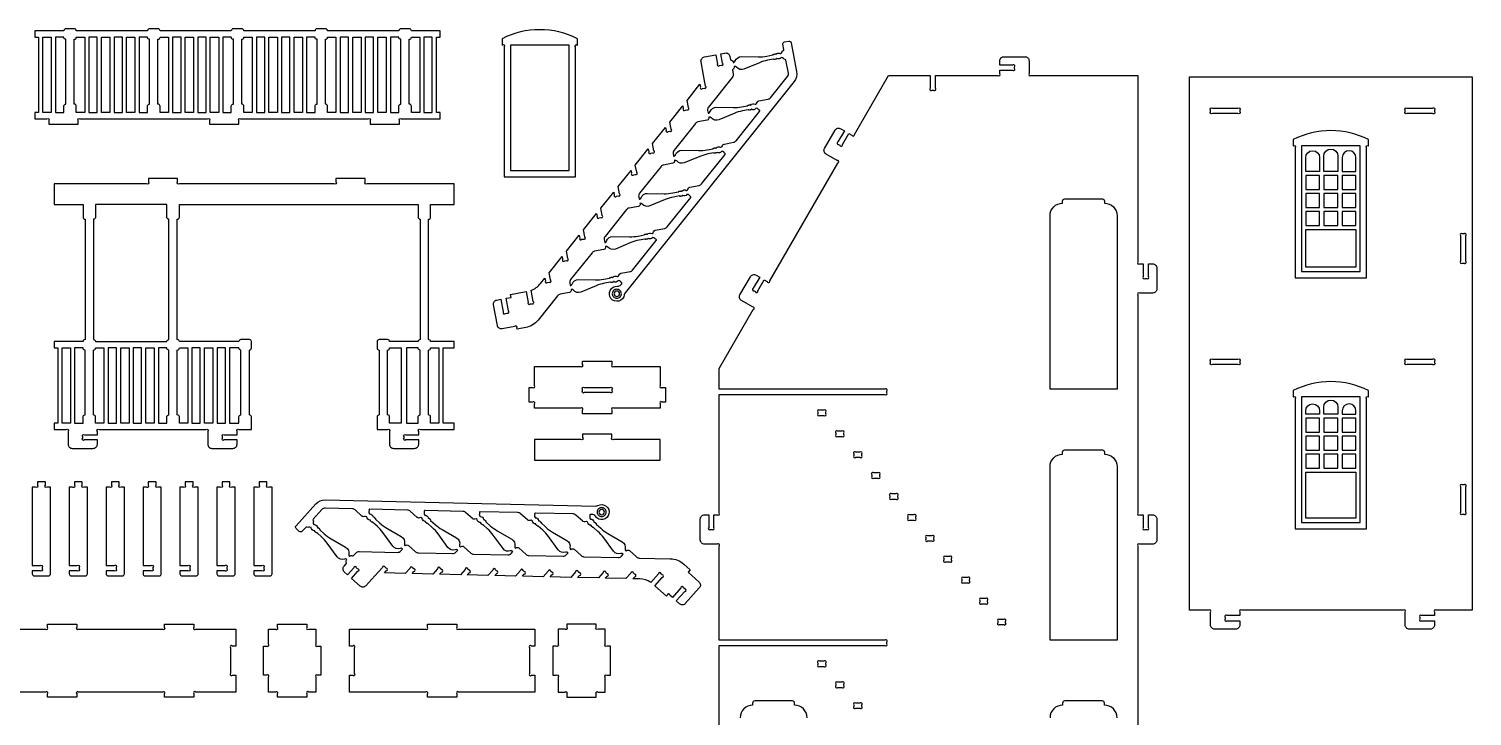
# Model space of a CAD drawing. Extents: x 40 to 213, y -58 to 93.
# Drawn here: x 144.1 to 213, y 60.5 to 93.3 of the extents above; entities that cross this region are included whole.
import ezdxf

# ---------------------------------------------------------------- set-up
doc = ezdxf.new("R2010")
doc.units = 0
doc.header["$MEASUREMENT"] = 0
doc.layers.get('0').update_dxf_attribs({"linetype": 'CONTINUOUS'})

msp = doc.modelspace()

# ---------------------------------------------------------------- linework, layer by layer
for points in [[(146.434, 88.776), (146.434, 88.938, -1), (146.522, 89.026), (152.618, 89.026, -1), (152.707, 88.938), (152.707, 88.776), (154.107, 88.776), (154.107, 88.938, -1), (154.195, 89.026), (160.292, 89.026, -1), (160.38, 88.938), (160.38, 88.776), (161.78, 88.776), (161.78, 88.938, -1), (161.868, 89.026), (163.73, 89.026), (163.73, 89.326), (163.55, 89.326), (163.55, 92.926), (163.73, 92.926), (163.73, 93.226), (162.35, 93.226, 0.414214), (162.25, 93.326), (161.85, 93.326, 0.414214), (161.75, 93.226), (158.35, 93.226, 0.414214), (158.25, 93.326), (157.85, 93.326, 0.414214), (157.75, 93.226), (154.35, 93.226, 0.414214), (154.25, 93.326), (153.85, 93.326, 0.414214), (153.75, 93.226), (150.35, 93.226, 0.414214), (150.25, 93.326), (149.85, 93.326, 0.414214), (149.75, 93.226), (146.35, 93.226, 0.414214), (146.25, 93.326), (145.85, 93.326, 0.414214), (145.75, 93.226), (144.369, 93.226), (144.369, 92.926), (144.55, 92.926), (144.55, 89.326), (144.369, 89.326), (144.369, 89.026), (144.945, 89.026, -1), (145.034, 88.938), (145.034, 88.776)], [(166.681, 92.553), (166.692, 92.553, -1), (166.781, 92.465), (166.781, 86.253), (170.181, 86.253), (170.181, 92.465, -1), (170.269, 92.553), (170.281, 92.553), (170.281, 92.853, 0.238913), (166.681, 92.853)], [(145.85, 89.726), (145.85, 92.826, -0.414214), (145.75, 92.926), (145.35, 92.926), (145.35, 89.326), (145.75, 89.326), (145.75, 89.626, -0.414214)], [(146.25, 89.726), (146.25, 92.826, 0.414214), (146.35, 92.926), (146.75, 92.926), (146.75, 89.326), (146.35, 89.326), (146.35, 89.626, 0.414214)], [(149.75, 89.326), (149.75, 89.626, -0.414214), (149.85, 89.726), (149.85, 92.826, -0.414214), (149.75, 92.926), (149.35, 92.926), (149.35, 89.326)], [(150.35, 89.326), (150.35, 89.626, 0.414214), (150.25, 89.726), (150.25, 92.826, 0.414214), (150.35, 92.926), (150.75, 92.926), (150.75, 89.326)], [(153.85, 89.726), (153.85, 92.826, -0.414214), (153.75, 92.926), (153.35, 92.926), (153.35, 89.326), (153.75, 89.326), (153.75, 89.626, -0.414214)], [(154.25, 89.726), (154.25, 92.826, 0.414214), (154.35, 92.926), (154.75, 92.926), (154.75, 89.326), (154.35, 89.326), (154.35, 89.626, 0.414214)], [(157.75, 89.326), (157.75, 89.626, -0.414214), (157.85, 89.726), (157.85, 92.826, -0.414214), (157.75, 92.926), (157.35, 92.926), (157.35, 89.326)], [(158.35, 89.326), (158.35, 89.626, 0.414214), (158.25, 89.726), (158.25, 92.826, 0.414214), (158.35, 92.926), (158.75, 92.926), (158.75, 89.326)], [(161.85, 89.726), (161.85, 92.826, -0.414214), (161.75, 92.926), (161.35, 92.926), (161.35, 89.326), (161.75, 89.326), (161.75, 89.626, -0.414214)], [(162.25, 89.726), (162.25, 92.826, 0.414214), (162.35, 92.926), (162.75, 92.926), (162.75, 89.326), (162.35, 89.326), (162.35, 89.626, 0.414214)], [(167.827, 80.773), (167.927, 80.244, 1), (168.03, 80.174), (168.102, 80.188, 1), (168.172, 80.291), (168.07, 80.83, 0.140614), (168.52, 81.15), (168.725, 81.406), (168.75, 81.274, 1), (168.853, 81.204), (168.925, 81.217, 1), (168.995, 81.321), (168.931, 81.663), (169.548, 82.436), (169.573, 82.304, 1), (169.676, 82.234), (169.748, 82.247, 1), (169.818, 82.351), (169.754, 82.693), (170.371, 83.466), (170.396, 83.334, 1), (170.499, 83.264), (170.571, 83.277, 1), (170.642, 83.38), (170.577, 83.723), (171.194, 84.495), (171.219, 84.364, 1), (171.322, 84.293), (171.394, 84.307, 1), (171.465, 84.41), (171.4, 84.753), (172.017, 85.525), (172.042, 85.394, 1), (172.145, 85.323), (172.217, 85.337, 1), (172.288, 85.44), (172.223, 85.783), (172.84, 86.555), (172.865, 86.424, 1), (172.968, 86.353), (173.04, 86.367, 1), (173.111, 86.47), (173.046, 86.813), (173.663, 87.585), (173.688, 87.454, 1), (173.791, 87.383), (173.863, 87.397, 1), (173.934, 87.5), (173.869, 87.843), (174.486, 88.615), (174.511, 88.483, 1), (174.614, 88.413), (174.686, 88.427, 1), (174.757, 88.53), (174.692, 88.872), (175.309, 89.645), (175.334, 89.513, 1), (175.437, 89.443), (175.509, 89.457, 1), (175.58, 89.56), (175.515, 89.902), (176.132, 90.675), (176.157, 90.543, 1), (176.26, 90.473), (176.332, 90.486, 1), (176.403, 90.59), (176.304, 91.113), (176.184, 91.748, -0.414214), (176.343, 91.982), (176.884, 92.084), (176.968, 91.639, 1), (177.071, 91.569), (177.143, 91.583, 1), (177.213, 91.686), (177.129, 92.131), (177.326, 92.168, -0.414214), (177.559, 92.008), (177.588, 91.857, 0.352171), (177.626, 91.824, -0.352171), (177.721, 91.743), (177.726, 91.72), (177.742, 91.723, 0.272519), (177.819, 91.79, -0.328849), (178.121, 92.004), (178.916, 91.988, 0.051698), (179.327, 92.023), (179.608, 92.076, 0.366837), (179.616, 92.086, -0.600564), (179.65, 92.105, 0.39765), (179.663, 92.107, -0.39765), (179.693, 92.113, 0.39765), (179.706, 92.116, -0.594353), (179.745, 92.111, 0.584261), (179.762, 92.108, -0.375636), (179.97, 92.149, 0.187098), (179.984, 92.147, 0.294683), (180.061, 92.224, -0.244569), (180.119, 92.295, 0.352171), (180.143, 92.34), (180.096, 92.59, -0.414214), (180.175, 92.706), (180.372, 92.743, -0.414214), (180.489, 92.664), (180.749, 91.288, -0.21865), (180.628, 90.802), (172.561, 80.708, 0.134714), (172.519, 80.61, -0.655406), (171.884, 80.433, -0.655406), (172.188, 81.019, 0.245805), (172.357, 81.093), (172.397, 81.143, 0.507332), (172.38, 81.206, -0.156752), (172.333, 81.244, 0.294683), (172.234, 81.288, 0.187098), (172.221, 81.281, -0.375636), (172.012, 81.243, 0.584261), (171.997, 81.234, -0.594353), (171.963, 81.216, 0.39765), (171.95, 81.213, -0.39765), (171.92, 81.208, 0.39765), (171.907, 81.205, -0.600564), (171.869, 81.21, 0.366837), (171.857, 81.217), (171.576, 81.164, 0.051698), (171.181, 81.046), (170.447, 80.741, -0.328849), (170.087, 80.83, 0.272519), (169.991, 80.864), (169.975, 80.861), (169.979, 80.838, -0.414214), (169.9, 80.722), (169.452, 80.637, 0.179323), (169.333, 80.565), (168.407, 79.407, -0.179323), (167.812, 79.048), (167.404, 78.971), (167.393, 79.028, 1), (167.29, 79.098), (166.689, 78.985, -0.414214), (166.456, 79.144), (166.27, 80.127, -0.414214), (166.429, 80.36), (166.626, 80.397), (166.739, 79.796, 1), (166.843, 79.726), (166.915, 79.74, 1), (166.985, 79.843), (166.871, 80.444), (167.117, 80.49), (167.09, 80.634)], [(180.202, 91.862, -0.251154), (180.121, 91.907, 0.294683), (180.021, 91.95, 0.187098), (180.009, 91.943, -0.375636), (179.8, 91.906, 0.584261), (179.785, 91.897, -0.594353), (179.751, 91.878, 0.39765), (179.738, 91.876, -0.39765), (179.708, 91.87, 0.39765), (179.695, 91.868, -0.600564), (179.656, 91.873, 0.366837), (179.645, 91.879), (179.364, 91.826, 0.051698), (178.969, 91.708), (178.235, 91.404, -0.328849), (177.875, 91.492, 0.272519), (177.779, 91.527), (177.763, 91.524), (177.767, 91.501, -0.352171), (177.708, 91.39, 0.352171), (177.685, 91.346), (177.718, 91.169, -0.21865), (177.678, 91.007), (176.539, 89.582, 0.21865), (176.499, 89.42), (176.522, 89.297), (176.539, 89.3, 0.272519), (176.615, 89.367, -0.328849), (176.918, 89.581), (177.712, 89.565, 0.051698), (178.123, 89.599), (178.404, 89.652, 0.366837), (178.413, 89.662, -0.600564), (178.446, 89.681, 0.39765), (178.46, 89.684, -0.39765), (178.489, 89.69, 0.39765), (178.503, 89.692, -0.594353), (178.541, 89.687, 0.584261), (178.558, 89.685, -0.375636), (178.766, 89.726, 0.187098), (178.781, 89.724, 0.294683), (178.857, 89.801, -0.302722), (178.936, 89.878), (178.946, 89.88), (179.383, 89.963, 0.179323), (179.502, 90.034), (180.315, 91.051, 0.21865), (180.356, 91.213), (180.239, 91.829, 0.352171)], [(213.007, 91.025), (213.007, 65.53), (211.296, 65.53, 1), (211.207, 65.441), (211.207, 65.28), (210.596, 65.28, 1), (210.507, 65.191), (210.507, 65.118, 1), (210.596, 65.03), (211.207, 65.03), (211.207, 64.83, -0.414214), (211.007, 64.63), (210.007, 64.63, -0.414214), (209.807, 64.83), (209.807, 65.441, 1), (209.719, 65.53), (202.002, 65.53, 1), (201.914, 65.441), (201.914, 65.28), (201.302, 65.28, 1), (201.214, 65.191), (201.214, 65.118, 1), (201.302, 65.03), (201.914, 65.03), (201.914, 64.83, -0.414214), (201.714, 64.63), (200.714, 64.63, -0.414214), (200.514, 64.83), (200.514, 65.441, 1), (200.425, 65.53), (199.514, 65.53), (199.514, 91.025)], [(176.767, 87.603, -0.600564), (176.8, 87.622, 0.39765), (176.814, 87.624, -0.39765), (176.843, 87.63, 0.39765), (176.857, 87.632, -0.594353), (176.895, 87.627, 0.584261), (176.912, 87.625, -0.375636), (177.12, 87.666, 0.187098), (177.135, 87.664, 0.294683), (177.211, 87.741, -0.302722), (177.29, 87.818), (177.3, 87.82), (177.737, 87.903, 0.179323), (177.856, 87.975), (178.982, 89.382, 0.507332), (178.965, 89.445, -0.156752), (178.917, 89.483, 0.294683), (178.818, 89.527, 0.187098), (178.805, 89.52, -0.375636), (178.597, 89.482, 0.584261), (178.581, 89.473, -0.594353), (178.548, 89.455, 0.39765), (178.534, 89.452, -0.39765), (178.505, 89.447, 0.39765), (178.491, 89.444, -0.600564), (178.453, 89.449, 0.366837), (178.442, 89.456), (178.16, 89.403, 0.051698), (177.765, 89.285), (177.031, 88.98, -0.328849), (176.671, 89.069, 0.272519), (176.576, 89.103), (176.559, 89.1), (176.564, 89.077, -0.414214), (176.484, 88.961), (176.037, 88.876, 0.179323), (175.918, 88.804), (174.893, 87.522, 0.21865), (174.853, 87.36), (174.876, 87.237), (174.893, 87.24, 0.272519), (174.969, 87.307, -0.328849), (175.271, 87.521), (176.066, 87.505, 0.051698), (176.477, 87.539), (176.758, 87.593, 0.366837)], [(200.602, 89.53), (201.825, 89.53, -1), (201.914, 89.441), (201.914, 89.368, -1), (201.825, 89.28), (200.602, 89.28, -1), (200.514, 89.368), (200.514, 89.441, -1)], [(211.119, 89.28), (209.896, 89.28, -1), (209.807, 89.368), (209.807, 89.441, -1), (209.896, 89.53), (211.119, 89.53, -1), (211.207, 89.441), (211.207, 89.368, -1)], [(204.461, 87.73), (204.472, 87.73, -1), (204.561, 87.641), (204.561, 81.43), (207.961, 81.43), (207.961, 87.641, -1), (208.049, 87.73), (208.061, 87.73), (208.061, 88.03, 0.238913), (204.461, 88.03)], [(205.921, 86.508), (205.921, 87.24, -1), (206.601, 87.24), (206.601, 86.508)], [(174.42, 85.445, 0.051698), (174.831, 85.48), (175.112, 85.533, 0.366837), (175.12, 85.543, -0.600564), (175.154, 85.562, 0.39765), (175.168, 85.564, -0.39765), (175.197, 85.57, 0.39765), (175.211, 85.573, -0.594353), (175.249, 85.568, 0.584261), (175.266, 85.565, -0.375636), (175.474, 85.606, 0.187098), (175.488, 85.604, 0.294683), (175.565, 85.681, -0.302722), (175.644, 85.759), (175.654, 85.76), (176.091, 85.843, 0.179323), (176.21, 85.915), (177.335, 87.323, 0.507332), (177.319, 87.385, -0.156752), (177.271, 87.423, 0.294683), (177.172, 87.467, 0.187098), (177.159, 87.46, -0.375636), (176.951, 87.422, 0.584261), (176.935, 87.414, -0.594353), (176.902, 87.395, 0.39765), (176.888, 87.393, -0.39765), (176.859, 87.387, 0.39765), (176.845, 87.384, -0.600564), (176.807, 87.39, 0.366837), (176.796, 87.396), (176.514, 87.343, 0.051698), (176.119, 87.225), (175.385, 86.92, -0.328849), (175.025, 87.009, 0.272519), (174.93, 87.043), (174.913, 87.04), (174.918, 87.018, -0.414214), (174.838, 86.901), (174.391, 86.816, 0.179323), (174.272, 86.745), (173.247, 85.463, 0.21865), (173.207, 85.3), (173.23, 85.177), (173.246, 85.18, 0.272519), (173.323, 85.247, -0.328849), (173.625, 85.461)], [(205.721, 87.168), (205.721, 86.508), (205.061, 86.508), (205.061, 87.168, -1)], [(206.801, 87.168), (206.801, 86.508), (207.461, 86.508), (207.461, 87.168, 1)], [(162.7, 73.673), (162.089, 73.673, -1), (162, 73.762), (162, 73.835, -1), (162.089, 73.923), (162.7, 73.923), (162.7, 74.085, -1), (162.789, 74.173), (164.4, 74.173), (164.4, 74.473), (163.87, 74.473), (163.87, 78.073), (164.4, 78.073), (164.4, 78.373), (163.27, 78.373, 0.414214), (163.17, 78.473), (163.17, 84.223, 0.414214), (163.27, 84.323), (163.27, 84.923), (164.4, 84.923), (164.4, 85.923), (160.238, 85.923, -1), (160.149, 86.012), (160.149, 86.173), (158.749, 86.173), (158.749, 86.012, -1), (158.661, 85.923), (151.279, 85.923, -1), (151.19, 86.012), (151.19, 86.173), (149.79, 86.173), (149.79, 86.012, -1), (149.702, 85.923), (145.289, 85.923), (145.289, 84.923), (146.67, 84.923), (146.67, 84.323, 0.414214), (146.77, 84.223), (146.77, 78.473, 0.414214), (146.67, 78.373), (145.289, 78.373), (145.289, 78.073), (145.47, 78.073), (145.47, 74.473), (145.289, 74.473), (145.289, 74.173), (145.865, 74.173, -1), (145.954, 74.085), (145.954, 73.473, 0.414214), (146.154, 73.273), (147.154, 73.273, 0.414214), (147.354, 73.473), (147.354, 73.673), (146.742, 73.673, -1), (146.654, 73.762), (146.654, 73.835, -1), (146.742, 73.923), (147.354, 73.923), (147.354, 74.085, -1), (147.442, 74.173), (152.538, 74.173, -1), (152.627, 74.085), (152.627, 73.473, 0.414214), (152.827, 73.273), (153.827, 73.273, 0.414214), (154.027, 73.473), (154.027, 73.673), (153.415, 73.673, -1), (153.327, 73.762), (153.327, 73.835, -1), (153.415, 73.923), (154.027, 73.923), (154.027, 74.085, -1), (154.115, 74.173), (154.713, 74.173), (154.713, 74.773, 0.414214), (154.613, 74.873), (154.613, 77.973, 0.414214), (154.713, 78.073), (154.713, 78.373, 0.414214), (154.613, 78.473), (154.213, 78.473, 0.414214), (154.113, 78.373), (151.27, 78.373, 0.414214), (151.17, 78.473), (151.17, 84.223, 0.414214), (151.27, 84.323), (151.27, 84.923), (162.67, 84.923), (162.67, 84.323, 0.414214), (162.77, 84.223), (162.77, 78.473, 0.414214), (162.67, 78.373), (161.313, 78.373, 0.414214), (161.213, 78.473), (160.813, 78.473, 0.414214), (160.713, 78.373), (160.713, 78.073, 0.414214), (160.813, 77.973), (160.813, 74.873, 0.414214), (160.713, 74.773), (160.713, 74.173), (161.212, 74.173, -1), (161.3, 74.085), (161.3, 73.473, 0.414214), (161.5, 73.273), (162.5, 73.273, 0.414214), (162.7, 73.473)], [(147.17, 78.473, -0.414214), (147.27, 78.373), (150.67, 78.373, -0.414214), (150.77, 78.473), (150.77, 84.223, -0.414214), (150.67, 84.323), (150.67, 84.923), (147.27, 84.923), (147.27, 84.323, -0.414214), (147.17, 84.223)], [(173.185, 83.42), (173.466, 83.473, 0.366837), (173.474, 83.483, -0.600564), (173.508, 83.502, 0.39765), (173.522, 83.505, -0.39765), (173.551, 83.51, 0.39765), (173.565, 83.513, -0.594353), (173.603, 83.508, 0.584261), (173.62, 83.505, -0.375636), (173.828, 83.546, 0.187098), (173.842, 83.544, 0.294683), (173.919, 83.621, -0.302722), (173.998, 83.699), (174.008, 83.701), (174.445, 83.783, 0.179323), (174.564, 83.855), (175.689, 85.263, 0.507332), (175.673, 85.325, -0.156752), (175.625, 85.364, 0.294683), (175.526, 85.407, 0.187098), (175.513, 85.4, -0.375636), (175.304, 85.362, 0.584261), (175.289, 85.354, -0.594353), (175.256, 85.335, 0.39765), (175.242, 85.333, -0.39765), (175.213, 85.327, 0.39765), (175.199, 85.325, -0.600564), (175.161, 85.33, 0.366837), (175.149, 85.336), (174.868, 85.283, 0.051698), (174.473, 85.165), (173.739, 84.86, -0.328849), (173.379, 84.949, 0.272519), (173.284, 84.984), (173.267, 84.981), (173.271, 84.958, -0.414214), (173.192, 84.841), (172.745, 84.757, 0.179323), (172.626, 84.685), (171.601, 83.403, 0.21865), (171.561, 83.241), (171.584, 83.117), (171.6, 83.12, 0.272519), (171.677, 83.187, -0.328849), (171.979, 83.401), (172.774, 83.386, 0.051698)], [(196.049, 84.395), (196.049, 76.095), (192.849, 76.095), (192.849, 84.395, -0.414214), (193.449, 84.995), (193.449, 85.095, -0.414214), (193.549, 85.195), (195.349, 85.195, -0.414214), (195.449, 85.095), (195.449, 84.995, -0.414214)], [(212.457, 83.441), (212.457, 82.218, 1), (212.546, 82.13), (212.582, 82.13), (212.619, 82.13, 1), (212.707, 82.218), (212.707, 83.441, 1), (212.619, 83.53), (212.546, 83.53, 1)], [(171.82, 81.413, 0.366837), (171.828, 81.423, -0.600564), (171.862, 81.442, 0.39765), (171.876, 81.445, -0.39765), (171.905, 81.45, 0.39765), (171.919, 81.453, -0.594353), (171.957, 81.448, 0.584261), (171.974, 81.446, -0.375636), (172.182, 81.487, 0.187098), (172.196, 81.484, 0.294683), (172.273, 81.561, -0.302722), (172.352, 81.639), (172.362, 81.641), (172.799, 81.724, 0.179323), (172.918, 81.795), (174.043, 83.203, 0.507332), (174.026, 83.265, -0.156752), (173.979, 83.304, 0.294683), (173.88, 83.348, 0.187098), (173.867, 83.34, -0.375636), (173.658, 83.303, 0.584261), (173.643, 83.294, -0.594353), (173.61, 83.276, 0.39765), (173.596, 83.273, -0.39765), (173.566, 83.267, 0.39765), (173.553, 83.265, -0.600564), (173.515, 83.27, 0.366837), (173.503, 83.277), (173.222, 83.223, 0.051698), (172.827, 83.105), (172.093, 82.801, -0.328849), (171.733, 82.89, 0.272519), (171.638, 82.924), (171.621, 82.921), (171.625, 82.898, -0.414214), (171.546, 82.781), (171.099, 82.697, 0.179323), (170.979, 82.625), (169.955, 81.343, 0.21865), (169.915, 81.181), (169.938, 81.058), (169.954, 81.061, 0.272519), (170.031, 81.127, -0.328849), (170.333, 81.341), (171.128, 81.326, 0.051698), (171.539, 81.36)], [(172.163, 80.877, 0.414214), (171.947, 80.66, 0.414214), (172.163, 80.444, 0.414214), (172.38, 80.66, 0.414214)], [(172.163, 80.789, 0.414214), (172.034, 80.66, 0.414214), (172.163, 80.531, 0.414214), (172.293, 80.66, 0.414214)], [(146.77, 74.873), (146.77, 77.973, -0.414214), (146.67, 78.073), (146.27, 78.073), (146.27, 74.473), (146.67, 74.473), (146.67, 74.773, -0.414214)], [(147.17, 74.873), (147.17, 77.973, 0.414214), (147.27, 78.073), (147.67, 78.073), (147.67, 74.473), (147.27, 74.473), (147.27, 74.773, 0.414214)], [(150.67, 74.473), (150.67, 74.773, -0.414214), (150.77, 74.873), (150.77, 77.973, -0.414214), (150.67, 78.073), (150.27, 78.073), (150.27, 74.473)], [(151.27, 74.473), (151.27, 74.773, 0.414214), (151.17, 74.873), (151.17, 77.973, 0.414214), (151.27, 78.073), (151.67, 78.073), (151.67, 74.473)], [(154.213, 74.873), (154.213, 77.973, -0.414214), (154.113, 78.073), (153.67, 78.073), (153.67, 74.473), (154.113, 74.473), (154.113, 74.773, -0.414214)], [(161.313, 74.473), (161.313, 74.773, 0.414214), (161.213, 74.873), (161.213, 77.973, 0.414214), (161.313, 78.073), (161.87, 78.073), (161.87, 74.473)], [(162.77, 74.873), (162.77, 77.973, -0.414214), (162.67, 78.073), (162.113, 78.073), (162.113, 74.473), (162.67, 74.473), (162.67, 74.773, -0.414214)], [(163.17, 74.873), (163.17, 77.973, 0.414214), (163.27, 78.073), (163.67, 78.073), (163.67, 74.473), (163.27, 74.473), (163.27, 74.773, 0.414214)], [(170.53, 74.92), (170.53, 75.098, 1), (170.442, 75.186), (168.23, 75.186), (168.23, 75.398, 1), (168.142, 75.486), (167.98, 75.486), (167.98, 76.186), (168.142, 76.186, 1), (168.23, 76.274), (168.23, 77.186), (170.442, 77.186, 1), (170.53, 77.274), (170.53, 77.436), (171.93, 77.436), (171.93, 77.274, 1), (172.019, 77.186), (174.23, 77.186), (174.23, 76.274, 1), (174.319, 76.186), (174.48, 76.186), (174.48, 75.486), (174.319, 75.486, 1), (174.23, 75.398), (174.23, 75.186), (172.019, 75.186, 1), (171.93, 75.098), (171.93, 74.92)], [(200.602, 77.53), (201.825, 77.53, -1), (201.914, 77.441), (201.914, 77.368, -1), (201.825, 77.28), (200.602, 77.28, -1), (200.514, 77.368), (200.514, 77.441, -1)], [(209.896, 77.53), (211.119, 77.53, -1), (211.207, 77.441), (211.207, 77.368, -1), (211.119, 77.28), (209.896, 77.28, -1), (209.807, 77.368), (209.807, 77.441, -1)], [(170.619, 76.186), (171.842, 76.186, -1), (171.93, 76.098), (171.93, 76.024, -1), (171.842, 75.936), (170.619, 75.936, -1), (170.53, 76.024), (170.53, 76.098, -1)], [(204.461, 75.73), (204.472, 75.73, -1), (204.561, 75.641), (204.561, 69.43), (207.961, 69.43), (207.961, 75.641, -1), (208.049, 75.73), (208.061, 75.73), (208.061, 76.03, 0.238913), (204.461, 76.03)], [(205.721, 75.068), (205.721, 74.908), (205.061, 74.908), (205.061, 75.068, -1)], [(205.921, 74.908), (205.921, 75.24, -1), (206.601, 75.24), (206.601, 74.908)], [(206.801, 75.068), (206.801, 74.908), (207.461, 74.908), (207.461, 75.068, 1)], [(181.854, 74.845), (182.05, 74.845, 1), (182.139, 74.933), (182.139, 75.007, 1), (182.05, 75.095), (181.854, 75.095, 1), (181.765, 75.007), (181.765, 74.933, 1)], [(174.23, 73.703), (172.019, 73.703, -1), (171.93, 73.791), (171.93, 73.953), (170.53, 73.953), (170.53, 73.791, -1), (170.442, 73.703), (168.23, 73.703), (168.23, 72.703), (174.23, 72.703)], [(182.713, 73.845), (182.909, 73.845, 1), (182.998, 73.933), (182.998, 74.007, 1), (182.909, 74.095), (182.713, 74.095, 1), (182.624, 74.007), (182.624, 73.933, 1)], [(183.572, 72.845), (183.768, 72.845, 1), (183.857, 72.933), (183.857, 73.007, 1), (183.768, 73.095), (183.572, 73.095, 1), (183.483, 73.007), (183.483, 72.933, 1)], [(196.049, 72.395), (196.049, 64.095), (192.849, 64.095), (192.849, 72.395, -0.414214), (193.449, 72.995), (193.449, 73.095, -0.414214), (193.549, 73.195), (195.349, 73.195, -0.414214), (195.449, 73.095), (195.449, 72.995, -0.414214)], [(184.431, 71.845), (184.627, 71.845, 1), (184.716, 71.933), (184.716, 72.007, 1), (184.627, 72.095), (184.431, 72.095, 1), (184.342, 72.007), (184.342, 71.933, 1)], [(144.497, 71.673), (144.497, 71.511, -1), (144.409, 71.423), (144.247, 71.423), (144.247, 67.673), (144.632, 67.673, -1), (144.721, 67.584), (144.721, 67.511, -1), (144.632, 67.423), (144.247, 67.423), (144.247, 67.273, 0.414214), (144.347, 67.173), (145.021, 67.173, 0.414214), (145.121, 67.273), (145.121, 71.423), (144.959, 71.423, -1), (144.871, 71.511), (144.871, 71.673)], [(146.26, 71.673), (146.26, 71.511, -1), (146.172, 71.423), (146.01, 71.423), (146.01, 67.673), (146.395, 67.673, -1), (146.484, 67.584), (146.484, 67.511, -1), (146.395, 67.423), (146.01, 67.423), (146.01, 67.273, 0.414214), (146.11, 67.173), (146.784, 67.173, 0.414214), (146.884, 67.273), (146.884, 71.423), (146.722, 71.423, -1), (146.634, 71.511), (146.634, 71.673)], [(148.023, 71.673), (148.023, 71.511, -1), (147.935, 71.423), (147.773, 71.423), (147.773, 67.673), (148.158, 67.673, -1), (148.247, 67.584), (148.247, 67.511, -1), (148.158, 67.423), (147.773, 67.423), (147.773, 67.273, 0.414214), (147.873, 67.173), (148.547, 67.173, 0.414214), (148.647, 67.273), (148.647, 71.423), (148.485, 71.423, -1), (148.397, 71.511), (148.397, 71.673)], [(149.786, 71.673), (149.786, 71.511, -1), (149.698, 71.423), (149.536, 71.423), (149.536, 67.673), (149.921, 67.673, -1), (150.01, 67.584), (150.01, 67.511, -1), (149.921, 67.423), (149.536, 67.423), (149.536, 67.273, 0.414214), (149.636, 67.173), (150.31, 67.173, 0.414214), (150.41, 67.273), (150.41, 71.423), (150.248, 71.423, -1), (150.16, 71.511), (150.16, 71.673)], [(151.55, 71.673), (151.55, 71.511, -1), (151.461, 71.423), (151.3, 71.423), (151.3, 67.673), (151.685, 67.673, -1), (151.773, 67.584), (151.773, 67.511, -1), (151.685, 67.423), (151.3, 67.423), (151.3, 67.273, 0.414214), (151.4, 67.173), (152.073, 67.173, 0.414214), (152.173, 67.273), (152.173, 71.423), (152.011, 71.423, -1), (151.923, 71.511), (151.923, 71.673)], [(153.313, 71.673), (153.313, 71.511, -1), (153.224, 71.423), (153.063, 71.423), (153.063, 67.673), (153.448, 67.673, -1), (153.536, 67.584), (153.536, 67.511, -1), (153.448, 67.423), (153.063, 67.423), (153.063, 67.273, 0.414214), (153.163, 67.173), (153.836, 67.173, 0.414214), (153.936, 67.273), (153.936, 71.423), (153.774, 71.423, -1), (153.686, 71.511), (153.686, 71.673)], [(155.076, 71.673), (155.076, 71.511, -1), (154.987, 71.423), (154.826, 71.423), (154.826, 67.673), (155.211, 67.673, -1), (155.299, 67.584), (155.299, 67.511, -1), (155.211, 67.423), (154.826, 67.423), (154.826, 67.273, 0.414214), (154.926, 67.173), (155.599, 67.173, 0.414214), (155.699, 67.273), (155.699, 71.423), (155.538, 71.423, -1), (155.449, 71.511), (155.449, 71.673)], [(185.29, 70.845), (185.487, 70.845, 1), (185.575, 70.933), (185.575, 71.007, 1), (185.487, 71.095), (185.29, 71.095, 1), (185.201, 71.007), (185.201, 70.933, 1)], [(212.457, 71.441), (212.457, 70.218, 1), (212.546, 70.13), (212.582, 70.13), (212.619, 70.13, 1), (212.707, 70.218), (212.707, 71.441, 1), (212.619, 71.53), (212.546, 71.53, 1)], [(173.975, 66.705), (174.335, 67.105, 1), (174.328, 67.23), (174.274, 67.279, 1), (174.149, 67.272), (173.782, 66.864, 0.140614), (173.255, 67.029), (172.927, 67.036), (173.017, 67.136, 1), (173.01, 67.26), (172.956, 67.309, 1), (172.831, 67.303), (172.598, 67.044), (171.609, 67.067), (171.699, 67.167, 1), (171.693, 67.291), (171.638, 67.34, 1), (171.513, 67.334), (171.28, 67.075), (170.291, 67.098), (170.381, 67.197, 1), (170.375, 67.322), (170.32, 67.371, 1), (170.195, 67.365), (169.962, 67.106), (168.973, 67.129), (169.063, 67.228, 1), (169.057, 67.353), (169.002, 67.402, 1), (168.877, 67.396), (168.644, 67.137), (167.656, 67.16), (167.745, 67.259, 1), (167.739, 67.384), (167.684, 67.433, 1), (167.559, 67.427), (167.326, 67.168), (166.338, 67.191), (166.427, 67.29, 1), (166.421, 67.415), (166.366, 67.464, 1), (166.241, 67.457), (166.008, 67.198), (165.02, 67.222), (165.109, 67.321, 1), (165.103, 67.446), (165.048, 67.495, 1), (164.923, 67.488), (164.69, 67.229), (163.702, 67.252), (163.791, 67.352, 1), (163.785, 67.477), (163.73, 67.526, 1), (163.605, 67.519), (163.372, 67.26), (162.384, 67.283), (162.473, 67.383, 1), (162.467, 67.508), (162.412, 67.557, 1), (162.287, 67.55), (162.054, 67.291), (161.066, 67.314), (161.155, 67.414, 1), (161.149, 67.539), (161.094, 67.588, 1), (160.969, 67.581), (160.613, 67.185), (160.18, 66.705, -0.414214), (159.898, 66.69), (159.489, 67.058), (159.792, 67.394, 1), (159.785, 67.519), (159.731, 67.568, 1), (159.606, 67.562), (159.303, 67.225), (159.155, 67.359, -0.414214), (159.14, 67.642), (159.243, 67.756, 0.352171), (159.246, 67.807, -0.352171), (159.253, 67.932), (159.269, 67.949), (159.256, 67.96, 0.272519), (159.157, 67.98, -0.328849), (158.803, 68.091), (158.334, 68.733, 0.051698), (158.058, 69.039), (157.845, 69.231, 0.366837), (157.832, 69.231, -0.600564), (157.797, 69.247, 0.39765), (157.786, 69.256, -0.39765), (157.764, 69.276, 0.39765), (157.754, 69.285, -0.594353), (157.735, 69.318, 0.584261), (157.726, 69.334, -0.375636), (157.568, 69.474, 0.187098), (157.561, 69.487, 0.294683), (157.453, 69.501, -0.244569), (157.361, 69.505, 0.352171), (157.311, 69.496), (157.141, 69.308, -0.414214), (157, 69.3), (156.851, 69.434, -0.414214), (156.844, 69.575), (157.781, 70.616, -0.21865), (158.241, 70.814), (171.159, 70.511, 0.134714), (171.262, 70.537, -0.655406), (171.787, 70.139, -0.655406), (171.138, 70.026, 0.245805), (170.975, 70.115), (170.912, 70.117, 0.507332), (170.872, 70.066, -0.156752), (170.87, 70.005, 0.294683), (170.896, 69.899, 0.187098), (170.909, 69.894, -0.375636), (171.065, 69.75, 0.584261), (171.081, 69.744, -0.594353), (171.117, 69.728, 0.39765), (171.127, 69.719, -0.39765), (171.149, 69.699, 0.39765), (171.159, 69.689, -0.600564), (171.178, 69.656, 0.366837), (171.18, 69.643), (171.393, 69.451, 0.051698), (171.726, 69.208), (172.413, 68.809, -0.328849), (172.561, 68.469, 0.272519), (172.591, 68.372), (172.604, 68.361), (172.619, 68.378, -0.414214), (172.76, 68.385), (173.098, 68.081, 0.179323), (173.228, 68.029), (174.71, 67.995, -0.179323), (175.356, 67.738), (175.665, 67.46), (175.567, 67.352), (176.087, 66.883, -0.414214), (176.102, 66.601), (175.433, 65.858, -0.414214), (175.15, 65.843), (175.002, 65.977), (175.411, 66.431, 1), (175.404, 66.556), (175.35, 66.605, 1), (175.225, 66.599), (174.816, 66.144), (174.696, 66.252, 1), (174.571, 66.246), (174.532, 66.203)], [(157.656, 69.833, -0.251154), (157.669, 69.741, 0.294683), (157.695, 69.636, 0.187098), (157.708, 69.63, -0.375636), (157.864, 69.487, 0.584261), (157.88, 69.48, -0.594353), (157.915, 69.464, 0.39765), (157.926, 69.455, -0.39765), (157.948, 69.435, 0.39765), (157.958, 69.426, -0.600564), (157.977, 69.392, 0.366837), (157.979, 69.379), (158.192, 69.188, 0.051698), (158.525, 68.945), (159.212, 68.545, -0.328849), (159.359, 68.205, 0.272519), (159.39, 68.109), (159.402, 68.097), (159.418, 68.115, -0.352171), (159.542, 68.135, 0.352171), (159.591, 68.143), (159.712, 68.277, -0.21865), (159.865, 68.343), (161.688, 68.3, 0.21865), (161.842, 68.366), (161.926, 68.459), (161.913, 68.471, 0.272519), (161.814, 68.491, -0.328849), (161.46, 68.602), (160.992, 69.244, 0.051698), (160.715, 69.55), (160.502, 69.741, 0.366837), (160.49, 69.742, -0.600564), (160.454, 69.757, 0.39765), (160.444, 69.766, -0.39765), (160.421, 69.787, 0.39765), (160.411, 69.796, -0.594353), (160.392, 69.829, 0.584261), (160.384, 69.844, -0.375636), (160.225, 69.985, 0.187098), (160.218, 69.998, 0.294683), (160.11, 70.012, -0.302722), (160.001, 70.028), (159.993, 70.034), (159.663, 70.332, 0.179323), (159.533, 70.384), (158.232, 70.414, 0.21865), (158.078, 70.348), (157.659, 69.883, 0.352171)], [(163.125, 69.68, -0.600564), (163.09, 69.695, 0.39765), (163.08, 69.705, -0.39765), (163.057, 69.725, 0.39765), (163.047, 69.734, -0.594353), (163.028, 69.767, 0.584261), (163.02, 69.783, -0.375636), (162.861, 69.923, 0.187098), (162.854, 69.936, 0.294683), (162.746, 69.95, -0.302722), (162.637, 69.966), (162.629, 69.973), (162.298, 70.271, 0.179323), (162.169, 70.322), (160.368, 70.364, 0.507332), (160.328, 70.313, -0.156752), (160.327, 70.252, 0.294683), (160.352, 70.146, 0.187098), (160.365, 70.141, -0.375636), (160.522, 69.998, 0.584261), (160.538, 69.991, -0.594353), (160.573, 69.975, 0.39765), (160.583, 69.966, -0.39765), (160.605, 69.946, 0.39765), (160.616, 69.937, -0.600564), (160.635, 69.903, 0.366837), (160.636, 69.89), (160.849, 69.698, 0.051698), (161.182, 69.456), (161.869, 69.056, -0.328849), (162.017, 68.716, 0.272519), (162.047, 68.619), (162.06, 68.608), (162.075, 68.625, -0.414214), (162.216, 68.632), (162.555, 68.328, 0.179323), (162.684, 68.277), (164.324, 68.238, 0.21865), (164.478, 68.304), (164.562, 68.398), (164.549, 68.409, 0.272519), (164.45, 68.429, -0.328849), (164.096, 68.54), (163.627, 69.182, 0.051698), (163.351, 69.488), (163.138, 69.68, 0.366837)], [(166.263, 69.12, 0.051698), (165.987, 69.426), (165.774, 69.618, 0.366837), (165.761, 69.618, -0.600564), (165.726, 69.634, 0.39765), (165.716, 69.643, -0.39765), (165.693, 69.663, 0.39765), (165.683, 69.672, -0.594353), (165.664, 69.705, 0.584261), (165.656, 69.721, -0.375636), (165.497, 69.861, 0.187098), (165.49, 69.874, 0.294683), (165.382, 69.888, -0.302722), (165.273, 69.904), (165.265, 69.911), (164.934, 70.209, 0.179323), (164.805, 70.26), (163.004, 70.302, 0.507332), (162.964, 70.251, -0.156752), (162.963, 70.19, 0.294683), (162.988, 70.084, 0.187098), (163.001, 70.079, -0.375636), (163.158, 69.936, 0.584261), (163.174, 69.929, -0.594353), (163.209, 69.913, 0.39765), (163.219, 69.904, -0.39765), (163.241, 69.884, 0.39765), (163.252, 69.875, -0.600564), (163.271, 69.841, 0.366837), (163.272, 69.828), (163.485, 69.637, 0.051698), (163.818, 69.394), (164.505, 68.994, -0.328849), (164.653, 68.654, 0.272519), (164.683, 68.557), (164.696, 68.546), (164.711, 68.563, -0.414214), (164.852, 68.571), (165.19, 68.266, 0.179323), (165.32, 68.215), (166.96, 68.176, 0.21865), (167.114, 68.242), (167.198, 68.336), (167.185, 68.347, 0.272519), (167.086, 68.367, -0.328849), (166.732, 68.478)], [(171.438, 70.44, 0.414214), (171.221, 70.224, 0.414214), (171.438, 70.007, 0.414214), (171.654, 70.224, 0.414214)], [(171.438, 70.353, 0.414214), (171.308, 70.224, 0.414214), (171.438, 70.094, 0.414214), (171.567, 70.224, 0.414214)], [(168.623, 69.364), (168.41, 69.556, 0.366837), (168.397, 69.556, -0.600564), (168.362, 69.572, 0.39765), (168.352, 69.581, -0.39765), (168.329, 69.601, 0.39765), (168.319, 69.61, -0.594353), (168.3, 69.644, 0.584261), (168.291, 69.659, -0.375636), (168.133, 69.799, 0.187098), (168.126, 69.812, 0.294683), (168.018, 69.826, -0.302722), (167.909, 69.842), (167.901, 69.849), (167.57, 70.147, 0.179323), (167.441, 70.198), (165.64, 70.241, 0.507332), (165.6, 70.189, -0.156752), (165.599, 70.128, 0.294683), (165.624, 70.023, 0.187098), (165.637, 70.017, -0.375636), (165.794, 69.874, 0.584261), (165.81, 69.867, -0.594353), (165.845, 69.851, 0.39765), (165.855, 69.842, -0.39765), (165.877, 69.822, 0.39765), (165.888, 69.813, -0.600564), (165.907, 69.779, 0.366837), (165.908, 69.766), (166.121, 69.575, 0.051698), (166.454, 69.332), (167.141, 68.932, -0.328849), (167.289, 68.592, 0.272519), (167.319, 68.496), (167.332, 68.484), (167.347, 68.502, -0.414214), (167.488, 68.509), (167.826, 68.204, 0.179323), (167.956, 68.153), (169.596, 68.115, 0.21865), (169.75, 68.181), (169.834, 68.274), (169.821, 68.285, 0.272519), (169.722, 68.305, -0.328849), (169.368, 68.417), (168.899, 69.058, 0.051698)], [(171.046, 69.494, 0.366837), (171.033, 69.495, -0.600564), (170.998, 69.51, 0.39765), (170.988, 69.519, -0.39765), (170.965, 69.539, 0.39765), (170.955, 69.549, -0.594353), (170.936, 69.582, 0.584261), (170.927, 69.597, -0.375636), (170.769, 69.738, 0.187098), (170.762, 69.75, 0.294683), (170.654, 69.765, -0.302722), (170.545, 69.781), (170.537, 69.787), (170.206, 70.085, 0.179323), (170.077, 70.136), (168.276, 70.179, 0.507332), (168.236, 70.128, -0.156752), (168.235, 70.066, 0.294683), (168.26, 69.961, 0.187098), (168.273, 69.955, -0.375636), (168.429, 69.812, 0.584261), (168.446, 69.805, -0.594353), (168.481, 69.79, 0.39765), (168.491, 69.781, -0.39765), (168.513, 69.76, 0.39765), (168.523, 69.751, -0.600564), (168.542, 69.717, 0.366837), (168.544, 69.705), (168.757, 69.513, 0.051698), (169.09, 69.27), (169.777, 68.871, -0.328849), (169.925, 68.531, 0.272519), (169.955, 68.434), (169.968, 68.423), (169.983, 68.44, -0.414214), (170.124, 68.447), (170.462, 68.143, 0.179323), (170.592, 68.091), (172.232, 68.053, 0.21865), (172.386, 68.119), (172.47, 68.212), (172.457, 68.223, 0.272519), (172.358, 68.244, -0.328849), (172.004, 68.355), (171.535, 68.997, 0.051698), (171.259, 69.303)], [(186.149, 69.845), (186.346, 69.845, 1), (186.434, 69.933), (186.434, 70.007, 1), (186.346, 70.095), (186.149, 70.095, 1), (186.061, 70.007), (186.061, 69.933, 1)], [(187.008, 68.845), (187.205, 68.845, 1), (187.293, 68.933), (187.293, 69.007, 1), (187.205, 69.095), (187.008, 69.095, 1), (186.92, 69.007), (186.92, 68.933, 1)], [(188.064, 68.095), (187.867, 68.095, 1), (187.779, 68.007), (187.779, 67.933, 1), (187.867, 67.845), (188.064, 67.845, 1), (188.152, 67.933), (188.152, 68.007, 1)], [(188.923, 67.095), (188.726, 67.095, 1), (188.638, 67.007), (188.638, 66.933, 1), (188.726, 66.845), (188.923, 66.845, 1), (189.011, 66.933), (189.011, 67.007, 1)], [(189.782, 66.095), (189.585, 66.095, 1), (189.497, 66.007), (189.497, 65.933, 1), (189.585, 65.845), (189.782, 65.845, 1), (189.87, 65.933), (189.87, 66.007, 1)], [(157.784, 61.624), (157.448, 61.624, 1), (157.359, 61.536), (157.359, 61.374), (155.959, 61.374), (155.959, 61.536, 1), (155.871, 61.624), (155.534, 61.624), (155.534, 62.336, 1), (155.446, 62.424), (155.284, 62.424), (155.284, 63.824), (155.446, 63.824, 1), (155.534, 63.913), (155.534, 64.624), (155.871, 64.624, 1), (155.959, 64.713), (155.959, 64.874), (157.359, 64.874), (157.359, 64.713, 1), (157.448, 64.624), (157.784, 64.624), (157.784, 63.913, 1), (157.873, 63.824), (158.034, 63.824), (158.034, 62.424), (157.873, 62.424, 1), (157.784, 62.336)], [(168.247, 61.624), (164.608, 61.624, 1), (164.519, 61.536), (164.519, 61.374), (163.119, 61.374), (163.119, 61.536, 1), (163.031, 61.624), (159.391, 61.624), (159.391, 62.424), (159.553, 62.424, 1), (159.641, 62.513), (159.641, 63.736, 1), (159.553, 63.824), (159.391, 63.824), (159.391, 64.624), (163.031, 64.624, 1), (163.119, 64.713), (163.119, 64.874), (164.519, 64.874), (164.519, 64.713, 1), (164.608, 64.624), (168.247, 64.624), (168.247, 63.824), (168.086, 63.824, 1), (167.997, 63.736), (167.997, 62.513, 1), (168.086, 62.424), (168.247, 62.424)], [(171.179, 61.374), (171.179, 61.536, -1), (171.268, 61.624), (171.604, 61.624), (171.604, 62.336, -1), (171.693, 62.424), (171.854, 62.424), (171.854, 63.824), (171.693, 63.824, -1), (171.604, 63.913), (171.604, 64.624), (171.268, 64.624, -1), (171.179, 64.713), (171.179, 64.874), (169.779, 64.874), (169.779, 64.713, -1), (169.691, 64.624), (169.354, 64.624), (169.354, 63.913, -1), (169.266, 63.824), (169.104, 63.824), (169.104, 62.424), (169.266, 62.424, -1), (169.354, 62.336), (169.354, 61.624), (169.691, 61.624, -1), (169.779, 61.536), (169.779, 61.374)], [(190.641, 65.095), (190.444, 65.095, 1), (190.356, 65.007), (190.356, 64.933, 1), (190.444, 64.845), (190.641, 64.845, 1), (190.729, 64.933), (190.729, 65.007, 1)], [(181.854, 62.845), (182.05, 62.845, 1), (182.139, 62.933), (182.139, 63.007, 1), (182.05, 63.095), (181.854, 63.095, 1), (181.765, 63.007), (181.765, 62.933, 1)], [(182.713, 61.845), (182.909, 61.845, 1), (182.998, 61.933), (182.998, 62.007, 1), (182.909, 62.095), (182.713, 62.095, 1), (182.624, 62.007), (182.624, 61.933, 1)], [(183.572, 60.845), (183.768, 60.845, 1), (183.857, 60.933), (183.857, 61.007, 1), (183.768, 61.095), (183.572, 61.095, 1), (183.483, 61.007), (183.483, 60.933, 1)]]:
    msp.add_lwpolyline(points, format="xyb", close=True)
for points in [[(144.75, 89.326), (144.75, 92.926), (145.15, 92.926), (145.15, 89.326)], [(147.35, 89.326), (147.35, 92.926), (146.95, 92.926), (146.95, 89.326)], [(147.95, 92.926), (147.95, 89.326), (147.55, 89.326), (147.55, 92.926)], [(148.55, 89.326), (148.55, 92.926), (148.15, 92.926), (148.15, 89.326)], [(149.15, 92.926), (149.15, 89.326), (148.75, 89.326), (148.75, 92.926)], [(150.95, 92.926), (150.95, 89.326), (151.35, 89.326), (151.35, 92.926)], [(151.55, 89.326), (151.55, 92.926), (151.95, 92.926), (151.95, 89.326)], [(152.15, 92.926), (152.15, 89.326), (152.55, 89.326), (152.55, 92.926)], [(152.75, 89.326), (152.75, 92.926), (153.15, 92.926), (153.15, 89.326)], [(155.35, 89.326), (155.35, 92.926), (154.95, 92.926), (154.95, 89.326)], [(155.95, 92.926), (155.95, 89.326), (155.55, 89.326), (155.55, 92.926)], [(156.55, 89.326), (156.55, 92.926), (156.15, 92.926), (156.15, 89.326)], [(157.15, 92.926), (157.15, 89.326), (156.75, 89.326), (156.75, 92.926)], [(158.95, 92.926), (158.95, 89.326), (159.35, 89.326), (159.35, 92.926)], [(159.55, 89.326), (159.55, 92.926), (159.95, 92.926), (159.95, 89.326)], [(160.15, 92.926), (160.15, 89.326), (160.55, 89.326), (160.55, 92.926)], [(160.75, 89.326), (160.75, 92.926), (161.15, 92.926), (161.15, 89.326)], [(163.35, 89.326), (163.35, 92.926), (162.95, 92.926), (162.95, 89.326)], [(169.881, 92.553), (167.081, 92.553), (167.081, 86.553), (169.881, 86.553)], [(207.661, 87.73), (204.861, 87.73), (204.861, 81.73), (207.661, 81.73)], [(205.061, 85.648), (205.721, 85.648), (205.721, 86.308), (205.061, 86.308)], [(205.921, 85.648), (206.601, 85.648), (206.601, 86.308), (205.921, 86.308)], [(206.801, 85.648), (207.461, 85.648), (207.461, 86.308), (206.801, 86.308)], [(205.061, 84.788), (205.721, 84.788), (205.721, 85.448), (205.061, 85.448)], [(205.921, 84.788), (206.601, 84.788), (206.601, 85.448), (205.921, 85.448)], [(206.801, 84.788), (207.461, 84.788), (207.461, 85.448), (206.801, 85.448)], [(205.061, 83.928), (205.721, 83.928), (205.721, 84.588), (205.061, 84.588)], [(205.921, 83.928), (206.601, 83.928), (206.601, 84.588), (205.921, 84.588)], [(206.801, 83.928), (207.461, 83.928), (207.461, 84.588), (206.801, 84.588)], [(207.461, 81.93), (205.061, 81.93), (205.061, 83.728), (207.461, 83.728)], [(145.67, 74.473), (145.67, 78.073), (146.07, 78.073), (146.07, 74.473)], [(148.27, 74.473), (148.27, 78.073), (147.87, 78.073), (147.87, 74.473)], [(148.87, 78.073), (148.87, 74.473), (148.47, 74.473), (148.47, 78.073)], [(149.47, 74.473), (149.47, 78.073), (149.07, 78.073), (149.07, 74.473)], [(150.07, 78.073), (150.07, 74.473), (149.67, 74.473), (149.67, 78.073)], [(151.87, 78.073), (151.87, 74.473), (152.27, 74.473), (152.27, 78.073)], [(152.47, 74.473), (152.47, 78.073), (152.87, 78.073), (152.87, 74.473)], [(153.07, 78.073), (153.07, 74.473), (153.47, 74.473), (153.47, 78.073)], [(207.661, 75.73), (204.861, 75.73), (204.861, 69.73), (207.661, 69.73)], [(205.061, 74.048), (205.721, 74.048), (205.721, 74.708), (205.061, 74.708)], [(205.921, 74.048), (206.601, 74.048), (206.601, 74.708), (205.921, 74.708)], [(206.801, 74.048), (207.461, 74.048), (207.461, 74.708), (206.801, 74.708)], [(205.061, 73.188), (205.721, 73.188), (205.721, 73.848), (205.061, 73.848)], [(205.921, 73.188), (206.601, 73.188), (206.601, 73.848), (205.921, 73.848)], [(206.801, 73.188), (207.461, 73.188), (207.461, 73.848), (206.801, 73.848)], [(205.061, 72.328), (205.721, 72.328), (205.721, 72.988), (205.061, 72.988)], [(205.921, 72.328), (206.601, 72.328), (206.601, 72.988), (205.921, 72.988)], [(206.801, 72.328), (207.461, 72.328), (207.461, 72.988), (206.801, 72.988)], [(207.461, 69.93), (205.061, 69.93), (205.061, 72.128), (207.461, 72.128)]]:
    msp.add_lwpolyline(points, close=True)
for points in [[(177.049, 58.183), (177.049, 63.845), (184.961, 63.845, 1), (185.049, 63.933), (185.049, 64.007, 1), (184.961, 64.095), (177.049, 64.095), (177.049, 68.607, 1), (176.961, 68.695), (176.349, 68.695, -0.414214), (176.149, 68.895), (176.149, 69.895, -0.414214), (176.349, 70.095), (176.549, 70.095), (176.549, 69.483, 1), (176.637, 69.395), (176.711, 69.395, 1), (176.799, 69.483), (176.799, 70.095), (176.961, 70.095, 1), (177.049, 70.183), (177.049, 75.845), (184.961, 75.845, 1), (185.049, 75.933), (185.049, 76.007, 1), (184.961, 76.095), (177.049, 76.095), (177.049, 77.095), (178.676, 79.912, 1), (178.643, 80.033), (178.114, 80.339, -0.414214), (178.04, 80.612), (178.54, 81.478, -0.414214), (178.814, 81.551), (178.987, 81.451), (178.681, 80.922, 1), (178.713, 80.801), (178.777, 80.764, 1), (178.898, 80.797), (179.203, 81.326), (179.343, 81.246, 1), (179.464, 81.278), (182.717, 86.912, 1), (182.685, 87.033), (182.155, 87.339, -0.414214), (182.082, 87.612), (182.582, 88.478, -0.414214), (182.855, 88.551), (183.028, 88.451), (182.722, 87.922, 1), (182.755, 87.801), (182.818, 87.764, 1), (182.939, 87.797), (183.245, 88.326), (183.385, 88.246, 1), (183.505, 88.278), (185.132, 91.095), (187.132, 91.095), (187.132, 90.483, 1), (187.22, 90.395), (187.294, 90.395, 1), (187.382, 90.483), (187.382, 91.095), (190.361, 91.095, 1), (190.449, 91.183), (190.449, 91.345), (191.061, 91.345, 1), (191.149, 91.433), (191.149, 91.507, 1), (191.061, 91.595), (190.449, 91.595), (190.449, 91.795, -0.414214), (190.649, 91.995), (191.649, 91.995, -0.414214), (191.849, 91.795), (191.849, 91.183, 1), (191.937, 91.095), (197.049, 91.095), (197.049, 82.183, 1), (197.137, 82.095), (197.299, 82.095), (197.299, 81.483, 1), (197.387, 81.395), (197.461, 81.395, 1), (197.549, 81.483), (197.549, 82.095), (197.749, 82.095, -0.414214), (197.949, 81.895), (197.949, 80.895, -0.414214), (197.749, 80.695), (197.137, 80.695, 1), (197.049, 80.607), (197.049, 70.183, 1), (197.137, 70.095), (197.299, 70.095), (197.299, 69.483, 1), (197.387, 69.395), (197.461, 69.395, 1), (197.549, 69.483), (197.549, 70.095), (197.749, 70.095, -0.414214), (197.949, 69.895), (197.949, 68.895, -0.414214), (197.749, 68.695), (197.137, 68.695, 1), (197.049, 68.607), (197.049, 58.183, 1)], [(140.722, 64.624), (144.88, 64.624, 1), (144.969, 64.713), (144.969, 64.874), (146.369, 64.874), (146.369, 64.713, 1), (146.457, 64.624), (150.48, 64.624, 1), (150.569, 64.713), (150.569, 64.874), (151.969, 64.874), (151.969, 64.713, 1), (152.057, 64.624), (153.966, 64.624), (153.966, 63.824), (153.804, 63.824, 1), (153.716, 63.736), (153.716, 62.513, 1), (153.804, 62.424), (153.966, 62.424), (153.966, 61.624), (152.057, 61.624, 1), (151.969, 61.536), (151.969, 61.374), (150.569, 61.374), (150.569, 61.536, 1), (150.48, 61.624), (146.457, 61.624, 1), (146.369, 61.536), (146.369, 61.374), (144.969, 61.374), (144.969, 61.536, 1), (144.88, 61.624), (140.722, 61.624)], [(181.249, 60.395, 0.414214), (180.649, 60.995), (180.649, 61.095, 0.414214), (180.549, 61.195), (178.749, 61.195, 0.414214), (178.649, 61.095), (178.649, 60.995, 0.414214), (178.049, 60.395)], [(196.049, 60.395, 0.414214), (195.449, 60.995), (195.449, 61.095, 0.414214), (195.349, 61.195), (193.549, 61.195, 0.414214), (193.449, 61.095), (193.449, 60.995, 0.414214), (192.849, 60.395)]]:
    msp.add_lwpolyline(points, format="xyb")

doc.saveas('drawing.dxf')
